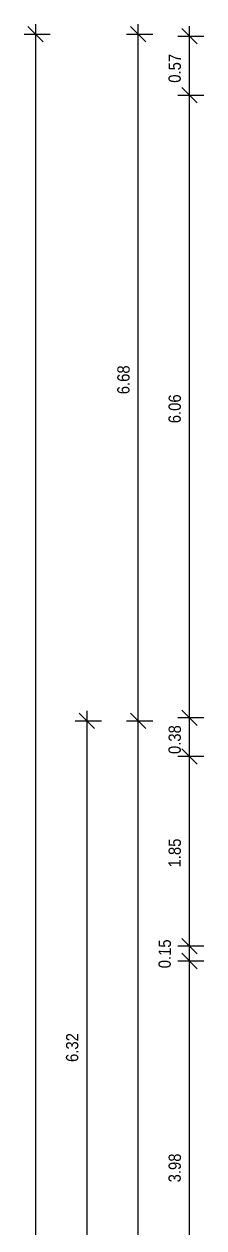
# Model space of a CAD drawing. Header units: metres. Extents: x -1139 to -992, y 249 to 309.
# Drawn here: x -1108.75 to -1107, y 294.12 to 305.84 of the extents above; entities that cross this region are included whole.
import ezdxf
from ezdxf.enums import TextEntityAlignment as Align

# ---------------------------------------------------------------- set-up
doc = ezdxf.new("R2010")
doc.units = ezdxf.units.M
doc.header["$LTSCALE"] = 0.03
doc.layers.add('A_bemaßung', color=2, linetype='CONTINUOUS')
doc.styles.add('BOLDSIMP_FNT', font='TXT', dxfattribs={"height": 1})

# ---------------------------------------------------------------- blocks, each defined once
blk = doc.blocks.new('SLASH1')
at = {"layer": 'A_bemaßung', "color": 2, "linetype": 'Continuous'}
for p, q in [((0.07663, 0.07663), (-0.07319, -0.07319)), ((0, -0.14068), (0, 0.11466))]:
    blk.add_line(p, q, dxfattribs=at)

msp = doc.modelspace()

# ---------------------------------------------------------------- linework, layer by layer
at = {"layer": 'A_bemaßung', "linetype": 'Continuous'}
for p, q in [((-1108.63686, 271.44497), (-1108.63686, 305.83996)), ((-1107.63686, 271.44498), (-1107.63686, 305.83996)), ((-1107.13686, 271.44498), (-1107.13686, 305.81997)), ((-1108.13685, 278.12998), (-1108.13685, 299.15498))]:
    msp.add_line(p, q, dxfattribs=at)

# ---------------------------------------------------------------- block references
at = {"layer": 'A_bemaßung', "color": 7, "rotation": 90}
for p in [(-1108.63686, 305.73997), (-1107.63685, 305.73997), (-1107.13686, 305.71998), (-1107.13686, 305.14499), (-1107.13686, 305.14499), (-1108.13686, 299.05498), (-1107.63686, 299.05497), (-1107.63686, 299.05497), (-1107.13686, 299.08537), (-1107.13686, 299.08537), (-1107.13685, 298.7089), (-1107.13685, 298.7089), (-1107.13686, 296.86201), (-1107.13686, 296.86201), (-1107.13686, 296.71699), (-1107.13686, 296.71699)]:
    msp.add_blockref('SLASH1', p, dxfattribs=at)

# ---------------------------------------------------------------- texts
at = {"layer": 'A_bemaßung', "color": 7, "linetype": 'Continuous', "style": 'BOLDSIMP_FNT', "width": 0.9}
for s, p in [('0.57', (-1107.18686, 305.26792)), ('6.68', (-1107.68686, 302.23547)), ('6.06', (-1107.18685, 301.95318)), ('0.38', (-1107.18686, 298.73257)), ('1.85', (-1107.18685, 297.6286)), ('0.15', (-1107.28439, 296.64705)), ('6.32', (-1108.18685, 295.73493)), ('3.98', (-1107.18686, 294.56254))]:
    msp.add_text(s, height=0.12, rotation=89.6, dxfattribs=at).set_placement(p, align=Align.BOTTOM_LEFT)

doc.saveas('drawing.dxf')
